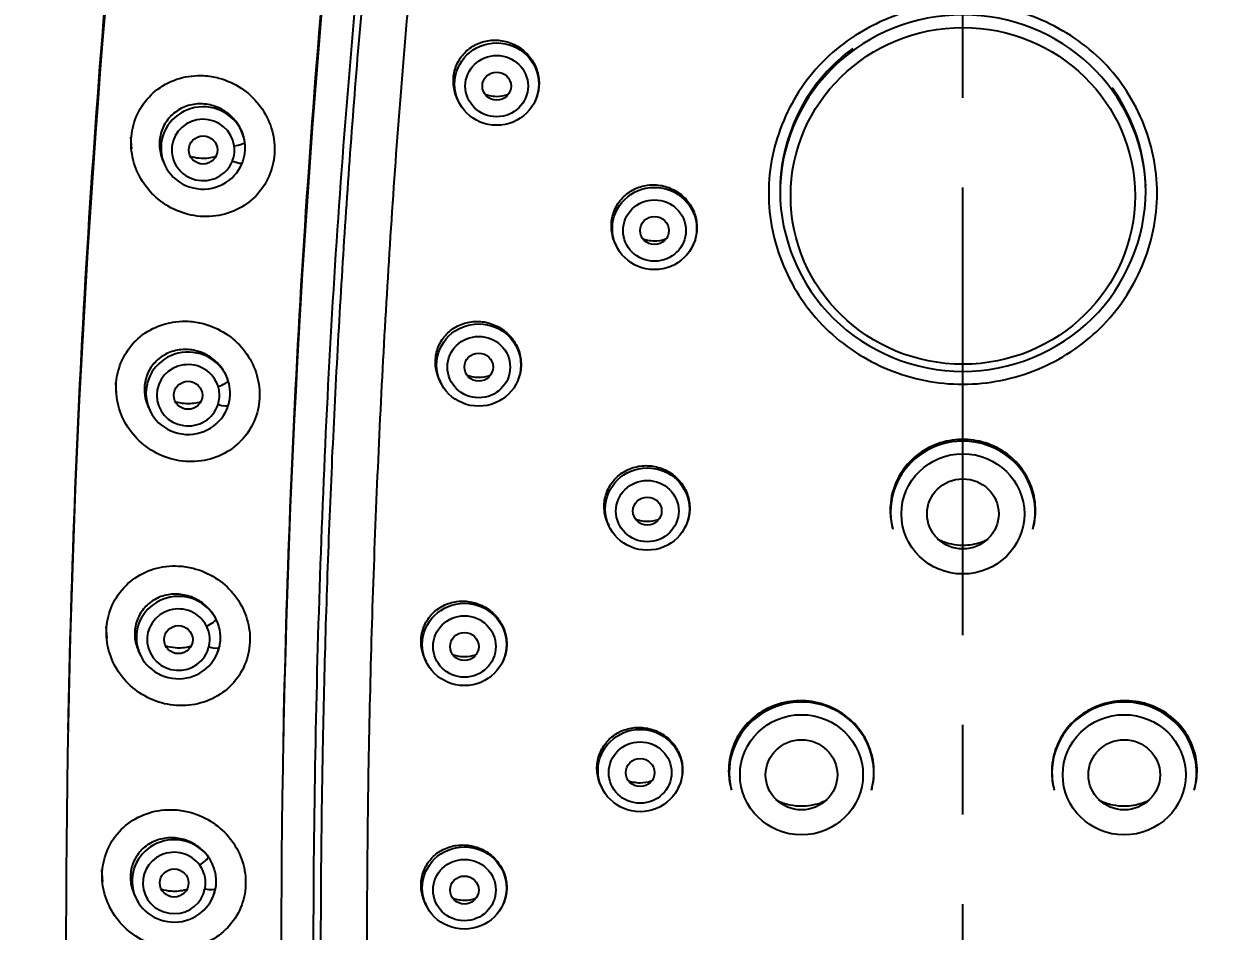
# Model space of a CAD drawing. Extents: x 0 to 1239, y 0 to 509.
# Drawn here: x 111.74 to 145.17, y 253.07 to 278.38 of the extents above; entities that cross this region are included whole.
import ezdxf

# ---------------------------------------------------------------- set-up
doc = ezdxf.new("R2010")
doc.units = 0
doc.header["$LTSCALE"] = 10
doc.header["$MEASUREMENT"] = 0
doc.header["$PDMODE"] = 3
doc.header["$PDSIZE"] = -10
doc.linetypes.add('CENTER', pattern=[2, 1.25, -0.25, 0.25, -0.25])
doc.layers.get('0').update_dxf_attribs({"linetype": 'CONTINUOUS'})
doc.layers.get('DEFPOINTS').update_dxf_attribs({"linetype": 'CONTINUOUS'})
doc.layers.add('1', color=7, linetype='CONTINUOUS')
doc.styles.add('Daelim Dimension', font='')
doc.styles.get('Daelim Dimension').set_extended_font_data('NanumGothic')
doc.dimstyles.new('DEFAULT', dxfattribs={"dimscale": 2, "dimtxt": 2, "dimasz": 2, "dimexe": 0, "dimexo": 2, "dimgap": 1, "dimtad": 1, "dimdec": 1, "dimzin": 9, "dimdsep": 46, "dimtxsty": 'Daelim Dimension', "dimcen": 0.5, "dimclrd": 252, "dimclre": 252, "dimclrt": 3, "dimadec": 1, "dimazin": 0, "dimtfac": 1, "dimtdec": 1, "dimtix": 1, "dimtmove": 0, "dimatfit": 3, "dimfxl": 1, "dimtolj": 1, "dimtzin": 1, "dimlwd": 9, "dimlwe": 9, "dimarcsym": 0})

# ---------------------------------------------------------------- blocks, each defined once
blk = doc.blocks.new('*D3')
at = {"color": 5, "lineweight": 9, "ltscale": 0.5, "transparency": 16777216}
for p, q in [((133.923, 304.255), (91.96, 304.255)), ((91.96, 300.255), (91.96, 61.63)), ((133.923, 57.63), (91.96, 57.63))]:
    blk.add_line(p, q, dxfattribs=at)
at = {"color": 5, "ltscale": 0.5, "transparency": 16777216}
for points in [[(91.294, 300.255), (92.627, 300.255), (91.96, 304.255)], [(91.294, 61.63), (92.627, 61.63), (91.96, 57.63)]]:
    blk.add_solid(points, dxfattribs=at)
at = {"layer": 'DEFPOINTS', "color": 0, "ltscale": 0.5, "transparency": 16777216}
for p in [(137.923, 304.255), (91.96, 57.63), (137.923, 57.63)]:
    blk.add_point(p, dxfattribs=at)
at = {"color": 7, "ltscale": 0.5, "transparency": 16777216, "insert": (86.54, 180.942), "char_height": 6, "attachment_point": 5, "rotation": 90, "style": 'Daelim Dimension'}
blk.add_mtext('\\A1;246.5', dxfattribs=at)
blk = doc.blocks.new('*D4')
at = {"color": 5, "lineweight": 9, "ltscale": 0.5, "transparency": 16777216}
for p, q in [((108.077, 257.762), (108.077, 316.524)), ((112.077, 316.524), (163.912, 316.524)), ((167.912, 257.8), (167.912, 316.524))]:
    blk.add_line(p, q, dxfattribs=at)
at = {"color": 5, "ltscale": 0.5, "transparency": 16777216}
for points in [[(112.077, 317.191), (112.077, 315.857), (108.077, 316.524)], [(163.912, 317.191), (163.912, 315.857), (167.912, 316.524)]]:
    blk.add_solid(points, dxfattribs=at)
at = {"layer": 'DEFPOINTS', "color": 0, "ltscale": 0.5, "transparency": 16777216}
for p in [(167.912, 316.524), (167.912, 253.8), (108.077, 253.762)]:
    blk.add_point(p, dxfattribs=at)
at = {"color": 7, "ltscale": 0.5, "transparency": 16777216, "insert": (137.995, 321.79), "char_height": 6, "attachment_point": 5, "style": 'Daelim Dimension'}
blk.add_mtext('\\A1;60', dxfattribs=at)

msp = doc.modelspace()

# ---------------------------------------------------------------- linework, layer by layer
at = {"color": 1, "linetype": 'CENTER'}
msp.add_line((137.92, 41.324), (137.92, 284.773), dxfattribs=at)
at = {"layer": '1', "color": 7, "linetype": 'Continuous'}
for p, q in [((123.821, 276.295), (123.85, 276.233)), ((125.99, 276.233), (125.996, 276.247)), ((114.705, 275.224), (114.732, 274.904)), ((115.626, 274.532), (115.664, 274.452)), ((128.225, 272.257), (128.25, 272.203)), ((130.39, 272.203), (130.4, 272.224)), ((114.286, 268.382), (114.313, 268.061)), ((123.32, 268.459), (123.35, 268.394)), ((125.49, 268.394), (125.497, 268.409)), ((115.206, 267.689), (115.244, 267.606)), ((117.384, 267.606), (117.385, 267.608)), ((128.024, 264.432), (128.05, 264.376)), ((130.19, 264.376), (130.201, 264.399)), ((135.956, 264.329), (135.967, 264.286)), ((139.873, 264.286), (139.884, 264.329)), ((114.017, 261.566), (114.044, 261.245)), ((114.936, 260.874), (114.975, 260.788)), ((117.115, 260.788), (117.117, 260.791)), ((122.918, 260.665), (122.95, 260.596)), ((125.09, 260.596), (125.098, 260.613)), ((127.823, 257.137), (127.85, 257.078)), ((129.99, 257.078), (130.001, 257.103)), ((131.451, 257.069), (131.467, 257.005)), ((135.373, 257.005), (135.38, 257.034)), ((140.46, 257.035), (140.467, 257.006)), ((144.373, 257.006), (144.389, 257.07)), ((113.898, 254.778), (113.925, 254.456)), ((114.816, 254.086), (114.857, 253.997)), ((116.996, 253.997), (116.999, 254.003)), ((122.917, 253.871), (122.95, 253.8)), ((125.09, 253.8), (125.099, 253.819))]:
    msp.add_line(p, q, dxfattribs=at)
for centre, major_axis, ratio, start_param, end_param in [((137.92, 273.649), (-5.102, 0), 0.978148, 3.182728, 6.24205), ((116.733, 274.924), (-1.174, 0), 0.978148, 3.282114, 9.055416), ((116.733, 274.867), (0.875, 0), 0.978148, 0.140521, 5.913824), ((117.6, 275.049), (0.297, 0.043), 0.205862, 4.682627, 6.166157), ((117.55, 274.621), (-0.279, 0.11), 0.19389, 1.647383, 3.130913), ((116.314, 268.079), (-1.174, 0), 0.978148, 3.439418, 9.125356), ((116.314, 268.022), (0.875, 0), 0.978148, 0.297825, 5.983763), ((117.151, 268.335), (0.286, 0.09), 0.198759, 4.650097, 6.133627), ((117.15, 267.831), (-0.286, 0.09), 0.198661, 1.633412, 3.116942), ((137.92, 264.772), (-2.015, 0), 0.978148, 2.892523, 6.283185), ((137.92, 264.772), (-2.015, 0), 0.978148, 0, 0.24907), ((116.045, 261.261), (-1.174, 0), 0.978148, 3.600812, 9.183695), ((116.045, 261.204), (0.875, 0), 0.978148, 0.45922, 6.042103), ((116.83, 261.645), (0.268, 0.135), 0.186372, 4.618451, 6.101981), ((116.895, 261.062), (-0.291, 0.073), 0.201899, 1.621502, 3.105031), ((133.42, 257.491), (-2.015, 0), 0.978148, 2.892523, 6.283185), ((142.42, 257.491), (-2.015, 0), 0.978148, 2.892523, 6.283185), ((133.42, 257.491), (-2.015, 0), 0.978148, 0, 0.24907), ((142.42, 257.491), (-2.015, 0), 0.978148, 0, 0.24907), ((115.926, 254.47), (-1.174, 0), 0.978148, 3.760675, 9.235527), ((115.926, 254.413), (0.875, 0), 0.978148, 0.619082, 6.093935), ((116.639, 254.972), (0.242, 0.177), 0.169326, 4.589665, 6.073195), ((116.786, 254.314), (-0.294, 0.058), 0.2042, 1.610762, 3.094292)]:
    msp.add_ellipse(centre, major_axis=major_axis, ratio=ratio, start_param=start_param, end_param=end_param, dxfattribs=at)
for centre, major_axis in [((137.92, 273.586), (4.802, 0)), ((124.92, 276.706), (-1.174, 0)), ((124.92, 276.649), (0.875, 0)), ((124.92, 276.649), (0.4, 0)), ((116.733, 274.867), (0.4, 0)), ((129.32, 272.676), (-1.174, 0)), ((129.32, 272.619), (0.875, 0)), ((129.32, 272.619), (0.4, 0)), ((124.42, 268.866), (-1.174, 0)), ((124.42, 268.809), (0.875, 0)), ((124.42, 268.809), (0.4, 0)), ((116.314, 268.022), (0.4, 0)), ((137.92, 264.713), (1.715, 0)), ((129.12, 264.848), (-1.174, 0)), ((129.12, 264.791), (0.875, 0)), ((137.92, 264.713), (1, 0)), ((129.12, 264.791), (0.4, 0)), ((124.02, 261.069), (-1.174, 0)), ((124.02, 261.012), (0.875, 0)), ((116.045, 261.204), (0.4, 0)), ((124.02, 261.012), (0.4, 0)), ((133.42, 257.432), (1.715, 0)), ((142.42, 257.432), (1.715, 0)), ((128.92, 257.551), (-1.174, 0)), ((128.92, 257.494), (0.875, 0)), ((133.42, 257.432), (1, 0)), ((142.42, 257.432), (1, 0)), ((128.92, 257.494), (0.4, 0)), ((124.02, 254.273), (-1.174, 0)), ((115.926, 254.413), (0.4, 0)), ((124.02, 254.216), (0.875, 0)), ((124.02, 254.216), (0.4, 0))]:
    msp.add_ellipse(centre, major_axis=major_axis, ratio=0.978148, dxfattribs=at)
for points in [[(112.973, 258.678), (113.137, 267.609), (113.685, 276.616), (114.62, 285.658)], [(113.573, 232.736), (112.436, 249.981), (112.777, 267.512), (114.62, 285.336)], [(113.573, 232.736), (112.436, 249.981), (112.777, 267.512), (114.62, 285.336)], [(118.972, 258.286), (119.133, 267.06), (119.671, 275.91), (120.589, 284.797)], [(119.561, 232.825), (118.445, 249.748), (118.779, 266.965), (120.589, 284.48)], [(119.561, 232.825), (118.445, 249.748), (118.779, 266.965), (120.589, 284.48)], [(117.385, 267.607), (117.404, 267.65), (117.422, 267.695), (117.436, 267.74)]]:
    msp.add_open_spline(points, degree=3, dxfattribs=at)
for points, knots in [([(120.451, 232.847), (120.323, 235.001), (120.067, 239.307), (119.862, 245.822), (119.774, 253.698), (119.941, 262.966), (120.474, 273.638), (121.142, 280.784), (121.476, 284.358)], [0, 0, 0, 0, 0.127914, 0.255672, 0.383344, 0.588954, 0.794414, 1, 1, 1, 1]), ([(121.671, 284.344), (121.46, 282.172), (121.038, 277.828), (120.577, 271.327), (120.243, 264.842), (120.068, 259.076), (119.986, 252.639), (120.048, 245.702), (120.294, 238.656), (120.551, 234.449), (120.648, 232.869)], [0, 0, 0, 0, 0.124989, 0.249986, 0.37499, 0.499996, 0.584655, 0.749894, 0.906046, 1, 1, 1, 1]), ([(122.949, 284.254), (122.711, 281.783), (122.235, 276.842), (121.746, 269.454), (121.422, 262.095), (121.277, 254.767), (121.311, 247.474), (121.509, 240.214), (121.791, 235.417), (121.932, 233.017)], [0, 0, 0, 0, 0.142898, 0.285629, 0.428285, 0.570956, 0.713736, 0.856719, 1, 1, 1, 1]), ([(137.92, 268.331), (137.212, 268.331), (135.795, 268.614), (133.988, 269.798), (132.794, 271.579), (132.359, 273.665), (132.798, 275.741), (133.988, 277.509), (135.801, 278.665), (137.922, 279.094), (140.042, 278.665), (141.849, 277.51), (143.044, 275.745), (143.482, 273.664), (143.045, 271.576), (141.851, 269.797), (140.045, 268.618), (138.63, 268.332), (137.92, 268.331)], [0, 0, 0, 0, 0.062588, 0.125111, 0.187749, 0.250108, 0.31255, 0.374948, 0.437512, 0.500115, 0.562553, 0.624964, 0.687278, 0.749917, 0.812559, 0.87491, 0.937283, 1, 1, 1, 1]), ([(123.822, 276.295), (123.786, 276.372), (123.759, 276.452), (123.711, 276.662), (123.704, 276.797), (123.735, 277.057), (123.773, 277.185), (123.889, 277.416), (123.968, 277.522), (124.155, 277.701), (124.266, 277.776), (124.505, 277.883), (124.636, 277.917), (124.902, 277.94), (125.04, 277.929), (125.302, 277.864), (125.43, 277.808), (125.659, 277.66), (125.762, 277.566), (125.929, 277.353), (125.995, 277.231), (126.081, 276.978), (126.103, 276.844), (126.099, 276.581), (126.075, 276.449), (126.02, 276.301), (126.009, 276.275), (125.997, 276.249)], [0, 0, 0, 0, 0.053049, 0.053049, 0.137205, 0.137205, 0.220665, 0.220665, 0.30395, 0.30395, 0.387641, 0.387641, 0.472104, 0.472104, 0.557337, 0.557337, 0.643006, 0.643006, 0.728611, 0.728611, 0.813715, 0.813715, 0.89811, 0.89811, 0.981873, 0.981873, 1, 1, 1, 1]), ([(134.851, 277.7), (134.66, 277.561), (133.458, 276.557), (132.274, 273.719), (133.923, 269.781), (136.587, 268.686), (137.92, 268.686)], [0, 0, 0, 0, 0.055938, 0.370338, 0.685079, 1, 1, 1, 1]), ([(116.748, 276.942), (116.52, 276.954), (116.289, 276.928), (115.857, 276.801), (115.651, 276.699), (115.295, 276.433), (115.14, 276.268), (114.903, 275.9), (114.818, 275.693), (114.724, 275.271), (114.713, 275.05), (114.765, 274.62), (114.828, 274.406), (115.016, 274.01), (115.145, 273.824), (115.453, 273.501), (115.637, 273.361), (116.038, 273.147), (116.26, 273.072), (116.711, 272.997), (116.946, 272.999), (117.393, 273.079), (117.612, 273.159), (117.997, 273.386), (118.17, 273.534), (118.447, 273.875), (118.555, 274.071), (118.695, 274.482), (118.73, 274.702), (118.723, 275.135), (118.683, 275.355), (118.534, 275.766), (118.424, 275.964), (118.15, 276.313), (117.98, 276.469), (117.604, 276.718), (117.392, 276.814), (117.035, 276.911), (116.891, 276.934), (116.748, 276.942)], [0, 0, 0, 0, 0.055185, 0.055185, 0.110412, 0.110412, 0.164957, 0.164957, 0.218192, 0.218192, 0.270315, 0.270315, 0.322077, 0.322077, 0.374381, 0.374381, 0.427864, 0.427864, 0.482618, 0.482618, 0.538143, 0.538143, 0.593587, 0.593587, 0.64818, 0.64818, 0.701603, 0.701603, 0.754058, 0.754058, 0.806099, 0.806099, 0.858377, 0.858377, 0.911441, 0.911441, 0.965571, 0.965571, 1, 1, 1, 1]), ([(116.748, 276.942), (116.52, 276.954), (116.289, 276.928), (115.857, 276.801), (115.651, 276.699), (115.295, 276.433), (115.14, 276.268), (114.903, 275.9), (114.818, 275.693), (114.724, 275.271), (114.713, 275.05), (114.765, 274.62), (114.828, 274.406), (115.016, 274.01), (115.145, 273.824), (115.453, 273.501), (115.637, 273.361), (116.038, 273.147), (116.26, 273.072), (116.711, 272.997), (116.946, 272.999), (117.393, 273.079), (117.612, 273.159), (117.997, 273.386), (118.17, 273.534), (118.447, 273.875), (118.555, 274.071), (118.695, 274.482), (118.73, 274.702), (118.723, 275.135), (118.683, 275.355), (118.534, 275.766), (118.424, 275.964), (118.15, 276.313), (117.98, 276.469), (117.604, 276.718), (117.392, 276.814), (117.035, 276.911), (116.891, 276.934), (116.748, 276.942)], [0, 0, 0, 0, 0.055185, 0.055185, 0.110412, 0.110412, 0.164957, 0.164957, 0.218192, 0.218192, 0.270315, 0.270315, 0.322077, 0.322077, 0.374381, 0.374381, 0.427864, 0.427864, 0.482618, 0.482618, 0.538143, 0.538143, 0.593587, 0.593587, 0.64818, 0.64818, 0.701603, 0.701603, 0.754058, 0.754058, 0.806099, 0.806099, 0.858377, 0.858377, 0.911441, 0.911441, 0.965571, 0.965571, 1, 1, 1, 1]), ([(137.92, 268.686), (139.253, 268.686), (141.919, 269.782), (143.448, 273.438), (142.686, 275.766), (142.084, 276.603)], [0, 0, 0, 0, 0.359434, 0.718647, 1, 1, 1, 1]), ([(124.587, 276.425), (124.63, 276.409), (124.675, 276.396), (124.786, 276.372), (124.853, 276.364), (124.92, 276.364)], [0, 0, 0, 0, 0.408786, 0.408786, 1, 1, 1, 1]), ([(124.92, 276.364), (125.025, 276.363), (125.131, 276.381), (125.233, 276.416), (125.236, 276.417), (125.239, 276.418)], [0, 0, 0, 0, 0.969804, 0.969804, 1, 1, 1, 1]), ([(117.896, 275.085), (117.878, 275.215), (117.837, 275.344), (117.718, 275.581), (117.637, 275.691), (117.448, 275.88), (117.335, 275.96), (117.093, 276.082), (116.96, 276.123), (116.69, 276.161), (116.55, 276.157), (116.284, 276.102), (116.155, 276.051), (115.928, 275.911), (115.827, 275.82), (115.667, 275.612), (115.605, 275.493), (115.528, 275.246), (115.511, 275.114), (115.521, 274.856), (115.549, 274.726), (115.605, 274.58), (115.615, 274.556), (115.627, 274.531)], [0, 0, 0, 0, 0.096289, 0.096289, 0.19249, 0.19249, 0.290185, 0.290185, 0.389957, 0.389957, 0.491213, 0.491213, 0.59264, 0.59264, 0.692716, 0.692716, 0.790479, 0.790479, 0.886078, 0.886078, 0.98069, 0.98069, 1, 1, 1, 1]), ([(117.55, 274.558), (117.552, 274.564), (117.554, 274.571), (117.592, 274.672), (117.61, 274.775), (117.608, 274.914), (117.605, 274.951), (117.6, 274.987)], [0, 0, 0, 0, 0.045191, 0.045191, 0.747554, 0.747554, 1, 1, 1, 1]), ([(117.828, 274.51), (117.846, 274.555), (117.861, 274.601), (117.885, 274.696), (117.893, 274.744), (117.91, 274.889), (117.909, 274.988), (117.896, 275.085)], [0, 0, 0, 0, 0.250562, 0.250562, 0.501118, 0.501118, 1, 1, 1, 1]), ([(116.363, 274.698), (116.449, 274.67), (116.538, 274.652), (116.767, 274.631), (116.909, 274.642), (117.057, 274.679), (117.071, 274.683), (117.085, 274.687)], [0, 0, 0, 0, 0.366065, 0.366065, 0.940812, 0.940812, 1, 1, 1, 1]), ([(128.226, 272.256), (128.191, 272.33), (128.165, 272.408), (128.117, 272.615), (128.11, 272.749), (128.14, 273.009), (128.178, 273.137), (128.294, 273.37), (128.373, 273.477), (128.561, 273.658), (128.672, 273.734), (128.912, 273.843), (129.044, 273.878), (129.31, 273.903), (129.447, 273.893), (129.709, 273.829), (129.836, 273.775), (130.063, 273.63), (130.165, 273.538), (130.332, 273.328), (130.397, 273.208), (130.484, 272.958), (130.506, 272.825), (130.504, 272.563), (130.48, 272.431), (130.424, 272.281), (130.413, 272.254), (130.401, 272.227)], [0, 0, 0, 0, 0.051609, 0.051609, 0.13594, 0.13594, 0.21996, 0.21996, 0.303932, 0.303932, 0.388132, 0.388132, 0.472711, 0.472711, 0.557629, 0.557629, 0.642701, 0.642701, 0.727698, 0.727698, 0.812448, 0.812448, 0.896887, 0.896887, 0.981071, 0.981071, 1, 1, 1, 1]), ([(128.987, 272.395), (129.032, 272.378), (129.077, 272.364), (129.188, 272.341), (129.254, 272.334), (129.32, 272.333)], [0, 0, 0, 0, 0.418286, 0.418286, 1, 1, 1, 1]), ([(129.32, 272.333), (129.425, 272.333), (129.53, 272.35), (129.632, 272.386), (129.636, 272.387), (129.64, 272.388)], [0, 0, 0, 0, 0.962706, 0.962706, 1, 1, 1, 1]), ([(116.32, 270.086), (116.091, 270.098), (115.859, 270.07), (115.427, 269.942), (115.221, 269.839), (114.866, 269.572), (114.711, 269.406), (114.477, 269.036), (114.392, 268.829), (114.302, 268.406), (114.294, 268.184), (114.351, 267.756), (114.416, 267.543), (114.609, 267.152), (114.739, 266.968), (115.049, 266.65), (115.234, 266.513), (115.634, 266.304), (115.856, 266.231), (116.305, 266.16), (116.54, 266.163), (116.986, 266.245), (117.204, 266.326), (117.588, 266.554), (117.761, 266.703), (118.036, 267.046), (118.144, 267.243), (118.28, 267.655), (118.312, 267.875), (118.301, 268.307), (118.258, 268.526), (118.105, 268.934), (117.993, 269.13), (117.715, 269.474), (117.545, 269.626), (117.168, 269.871), (116.956, 269.964), (116.602, 270.057), (116.46, 270.079), (116.32, 270.086)], [0, 0, 0, 0, 0.05543, 0.05543, 0.110891, 0.110891, 0.165802, 0.165802, 0.219409, 0.219409, 0.271736, 0.271736, 0.323451, 0.323451, 0.375488, 0.375488, 0.428598, 0.428598, 0.48303, 0.48303, 0.53843, 0.53843, 0.594007, 0.594007, 0.64893, 0.64893, 0.70272, 0.70272, 0.75542, 0.75542, 0.807487, 0.807487, 0.859574, 0.859574, 0.912306, 0.912306, 0.966093, 0.966093, 1, 1, 1, 1]), ([(116.32, 270.086), (116.091, 270.098), (115.859, 270.07), (115.427, 269.942), (115.221, 269.839), (114.866, 269.572), (114.711, 269.406), (114.477, 269.036), (114.392, 268.829), (114.302, 268.406), (114.294, 268.184), (114.351, 267.756), (114.416, 267.543), (114.609, 267.152), (114.739, 266.968), (115.049, 266.65), (115.234, 266.513), (115.634, 266.304), (115.856, 266.231), (116.305, 266.16), (116.54, 266.163), (116.986, 266.245), (117.204, 266.326), (117.588, 266.554), (117.761, 266.703), (118.036, 267.046), (118.144, 267.243), (118.28, 267.655), (118.312, 267.875), (118.301, 268.307), (118.258, 268.526), (118.105, 268.934), (117.993, 269.13), (117.715, 269.474), (117.545, 269.626), (117.168, 269.871), (116.956, 269.964), (116.602, 270.057), (116.46, 270.079), (116.32, 270.086)], [0, 0, 0, 0, 0.05543, 0.05543, 0.110891, 0.110891, 0.165802, 0.165802, 0.219409, 0.219409, 0.271736, 0.271736, 0.323451, 0.323451, 0.375488, 0.375488, 0.428598, 0.428598, 0.48303, 0.48303, 0.53843, 0.53843, 0.594007, 0.594007, 0.64893, 0.64893, 0.70272, 0.70272, 0.75542, 0.75542, 0.807487, 0.807487, 0.859574, 0.859574, 0.912306, 0.912306, 0.966093, 0.966093, 1, 1, 1, 1]), ([(123.32, 268.459), (123.285, 268.534), (123.259, 268.612), (123.211, 268.819), (123.204, 268.953), (123.234, 269.21), (123.271, 269.337), (123.385, 269.567), (123.464, 269.673), (123.65, 269.852), (123.761, 269.926), (124, 270.034), (124.132, 270.068), (124.399, 270.092), (124.537, 270.081), (124.8, 270.015), (124.929, 269.96), (125.157, 269.813), (125.261, 269.719), (125.427, 269.507), (125.493, 269.387), (125.58, 269.137), (125.602, 269.003), (125.599, 268.743), (125.576, 268.612), (125.521, 268.464), (125.51, 268.437), (125.498, 268.411)], [0, 0, 0, 0, 0.05197, 0.05197, 0.135789, 0.135789, 0.219141, 0.219141, 0.302633, 0.302633, 0.386792, 0.386792, 0.471819, 0.471819, 0.557508, 0.557508, 0.643368, 0.643368, 0.728862, 0.728862, 0.813652, 0.813652, 0.897713, 0.897713, 0.981304, 0.981304, 1, 1, 1, 1]), ([(117.436, 268.415), (117.398, 268.542), (117.338, 268.664), (117.183, 268.88), (117.086, 268.977), (116.87, 269.135), (116.747, 269.198), (116.489, 269.281), (116.351, 269.302), (116.08, 269.298), (115.943, 269.272), (115.691, 269.177), (115.573, 269.107), (115.373, 268.933), (115.289, 268.827), (115.166, 268.597), (115.124, 268.47), (115.089, 268.215), (115.093, 268.082), (115.137, 267.865), (115.166, 267.775), (115.205, 267.69)], [0, 0, 0, 0, 0.101131, 0.101131, 0.202161, 0.202161, 0.30488, 0.30488, 0.40983, 0.40983, 0.516238, 0.516238, 0.622582, 0.622582, 0.727224, 0.727224, 0.829286, 0.829286, 0.929151, 0.929151, 1, 1, 1, 1]), ([(124.086, 268.587), (124.131, 268.57), (124.176, 268.557), (124.287, 268.533), (124.354, 268.526), (124.42, 268.525)], [0, 0, 0, 0, 0.415202, 0.415202, 1, 1, 1, 1]), ([(124.42, 268.525), (124.526, 268.525), (124.632, 268.542), (124.734, 268.577), (124.736, 268.578), (124.739, 268.579)], [0, 0, 0, 0, 0.972172, 0.972172, 1, 1, 1, 1]), ([(117.15, 267.769), (117.156, 267.788), (117.162, 267.807), (117.19, 267.925), (117.196, 268.029), (117.176, 268.178), (117.165, 268.226), (117.151, 268.273)], [0, 0, 0, 0, 0.114781, 0.114781, 0.713557, 0.713557, 1, 1, 1, 1]), ([(117.436, 267.74), (117.455, 267.799), (117.468, 267.861), (117.485, 267.986), (117.488, 268.05), (117.483, 268.214), (117.466, 268.317), (117.436, 268.415)], [0, 0, 0, 0, 0.276908, 0.276908, 0.553772, 0.553772, 1, 1, 1, 1]), ([(115.944, 267.853), (116.033, 267.825), (116.124, 267.807), (116.354, 267.786), (116.497, 267.798), (116.642, 267.836), (116.653, 267.839), (116.665, 267.842)], [0, 0, 0, 0, 0.375513, 0.375513, 0.949886, 0.949886, 1, 1, 1, 1]), ([(139.884, 264.329), (139.889, 264.347), (139.893, 264.365), (139.947, 264.599), (139.959, 264.826), (139.906, 265.265), (139.841, 265.484), (139.642, 265.881), (139.506, 266.065), (139.184, 266.376), (138.993, 266.506), (138.583, 266.695), (138.359, 266.757), (137.908, 266.803), (137.675, 266.789), (137.233, 266.687), (137.018, 266.599), (136.636, 266.361), (136.464, 266.208), (136.184, 265.86), (136.073, 265.66), (135.928, 265.241), (135.891, 265.016), (135.895, 264.64), (135.916, 264.483), (135.956, 264.332)], [0, 0, 0, 0, 0.007659, 0.007659, 0.100351, 0.100351, 0.193031, 0.193031, 0.285733, 0.285733, 0.378468, 0.378468, 0.471224, 0.471224, 0.563983, 0.563983, 0.65674, 0.65674, 0.749499, 0.749499, 0.84225, 0.84225, 0.934976, 0.934976, 1, 1, 1, 1]), ([(128.024, 264.432), (127.991, 264.504), (127.965, 264.58), (127.917, 264.783), (127.909, 264.917), (127.939, 265.174), (127.977, 265.302), (128.091, 265.533), (128.17, 265.641), (128.358, 265.821), (128.469, 265.897), (128.71, 266.006), (128.842, 266.041), (129.108, 266.066), (129.246, 266.056), (129.508, 265.993), (129.635, 265.939), (129.862, 265.795), (129.965, 265.703), (130.131, 265.495), (130.196, 265.376), (130.283, 265.129), (130.305, 264.996), (130.304, 264.736), (130.28, 264.605), (130.225, 264.456), (130.214, 264.428), (130.202, 264.401)], [0, 0, 0, 0, 0.050626, 0.050626, 0.134792, 0.134792, 0.218822, 0.218822, 0.303016, 0.303016, 0.387588, 0.387588, 0.472558, 0.472558, 0.557752, 0.557752, 0.64291, 0.64291, 0.727811, 0.727811, 0.812371, 0.812371, 0.896649, 0.896649, 0.9808, 0.9808, 1, 1, 1, 1]), ([(128.787, 264.568), (128.832, 264.551), (128.878, 264.538), (128.989, 264.514), (129.055, 264.507), (129.12, 264.507)], [0, 0, 0, 0, 0.423185, 0.423185, 1, 1, 1, 1]), ([(129.12, 264.507), (129.225, 264.507), (129.331, 264.524), (129.432, 264.559), (129.436, 264.56), (129.44, 264.562)], [0, 0, 0, 0, 0.963146, 0.963146, 1, 1, 1, 1]), ([(137.215, 264.009), (137.336, 263.948), (137.467, 263.902), (137.705, 263.852), (137.813, 263.841), (137.92, 263.841)], [0, 0, 0, 0, 0.561582, 0.561582, 1, 1, 1, 1]), ([(137.92, 263.841), (138.091, 263.841), (138.265, 263.87), (138.494, 263.948), (138.561, 263.977), (138.625, 264.009)], [0, 0, 0, 0, 0.704188, 0.704188, 1, 1, 1, 1]), ([(116.041, 263.258), (115.811, 263.269), (115.579, 263.24), (115.147, 263.11), (114.942, 263.007), (114.588, 262.739), (114.433, 262.571), (114.201, 262.2), (114.118, 261.992), (114.032, 261.568), (114.026, 261.346), (114.087, 260.919), (114.155, 260.708), (114.352, 260.32), (114.484, 260.139), (114.797, 259.827), (114.982, 259.693), (115.382, 259.489), (115.603, 259.418), (116.051, 259.351), (116.284, 259.355), (116.729, 259.439), (116.946, 259.521), (117.33, 259.75), (117.502, 259.9), (117.775, 260.244), (117.882, 260.442), (118.015, 260.855), (118.045, 261.075), (118.029, 261.507), (117.983, 261.725), (117.825, 262.131), (117.711, 262.324), (117.43, 262.663), (117.259, 262.812), (116.882, 263.051), (116.67, 263.142), (116.318, 263.231), (116.179, 263.251), (116.041, 263.258)], [0, 0, 0, 0, 0.055627, 0.055627, 0.111275, 0.111275, 0.166529, 0.166529, 0.220527, 0.220527, 0.273105, 0.273105, 0.324826, 0.324826, 0.376634, 0.376634, 0.429382, 0.429382, 0.483468, 0.483468, 0.538691, 0.538691, 0.594346, 0.594346, 0.649566, 0.649566, 0.703731, 0.703731, 0.756715, 0.756715, 0.808862, 0.808862, 0.860802, 0.860802, 0.91322, 0.91322, 0.966651, 0.966651, 1, 1, 1, 1]), ([(116.041, 263.258), (115.811, 263.269), (115.579, 263.24), (115.147, 263.11), (114.942, 263.007), (114.588, 262.739), (114.433, 262.571), (114.201, 262.2), (114.118, 261.992), (114.032, 261.568), (114.026, 261.346), (114.087, 260.919), (114.155, 260.708), (114.352, 260.32), (114.484, 260.139), (114.797, 259.827), (114.982, 259.693), (115.382, 259.489), (115.603, 259.418), (116.051, 259.351), (116.284, 259.355), (116.729, 259.439), (116.946, 259.521), (117.33, 259.75), (117.502, 259.9), (117.775, 260.244), (117.882, 260.442), (118.015, 260.855), (118.045, 261.075), (118.029, 261.507), (117.983, 261.725), (117.825, 262.131), (117.711, 262.324), (117.43, 262.663), (117.259, 262.812), (116.882, 263.051), (116.67, 263.142), (116.318, 263.231), (116.179, 263.251), (116.041, 263.258)], [0, 0, 0, 0, 0.055627, 0.055627, 0.111275, 0.111275, 0.166529, 0.166529, 0.220527, 0.220527, 0.273105, 0.273105, 0.324826, 0.324826, 0.376634, 0.376634, 0.429382, 0.429382, 0.483468, 0.483468, 0.538691, 0.538691, 0.594346, 0.594346, 0.649566, 0.649566, 0.703731, 0.703731, 0.756715, 0.756715, 0.808862, 0.808862, 0.860802, 0.860802, 0.91322, 0.91322, 0.966651, 0.966651, 1, 1, 1, 1]), ([(117.098, 261.77), (117.039, 261.889), (116.96, 262), (116.772, 262.19), (116.662, 262.271), (116.424, 262.394), (116.293, 262.437), (116.026, 262.48), (115.887, 262.479), (115.621, 262.432), (115.491, 262.385), (115.26, 262.251), (115.156, 262.163), (114.989, 261.959), (114.924, 261.841), (114.842, 261.595), (114.823, 261.463), (114.83, 261.205), (114.856, 261.075), (114.912, 260.928), (114.923, 260.901), (114.935, 260.876)], [0, 0, 0, 0, 0.106594, 0.106594, 0.213073, 0.213073, 0.321487, 0.321487, 0.432296, 0.432296, 0.544477, 0.544477, 0.656249, 0.656249, 0.76588, 0.76588, 0.872648, 0.872648, 0.977246, 0.977246, 1, 1, 1, 1]), ([(122.919, 260.665), (122.885, 260.738), (122.859, 260.813), (122.811, 261.017), (122.803, 261.149), (122.832, 261.404), (122.869, 261.53), (122.982, 261.759), (123.059, 261.865), (123.245, 262.044), (123.356, 262.119), (123.596, 262.227), (123.728, 262.262), (123.996, 262.285), (124.135, 262.275), (124.399, 262.21), (124.527, 262.154), (124.756, 262.008), (124.859, 261.915), (125.026, 261.705), (125.092, 261.586), (125.178, 261.338), (125.201, 261.206), (125.2, 260.948), (125.177, 260.818), (125.122, 260.67), (125.111, 260.642), (125.099, 260.615)], [0, 0, 0, 0, 0.050667, 0.050667, 0.134194, 0.134194, 0.217527, 0.217527, 0.301318, 0.301318, 0.386001, 0.386001, 0.471587, 0.471587, 0.557662, 0.557662, 0.643603, 0.643603, 0.728885, 0.728885, 0.813314, 0.813314, 0.897064, 0.897064, 0.980561, 0.980561, 1, 1, 1, 1]), ([(116.895, 260.999), (116.904, 261.034), (116.91, 261.07), (116.927, 261.206), (116.92, 261.31), (116.88, 261.468), (116.858, 261.527), (116.83, 261.583)], [0, 0, 0, 0, 0.179687, 0.179687, 0.688636, 0.688636, 1, 1, 1, 1]), ([(117.185, 260.986), (117.216, 261.108), (117.224, 261.238), (117.206, 261.433), (117.193, 261.501), (117.155, 261.637), (117.129, 261.705), (117.098, 261.77)], [0, 0, 0, 0, 0.47966, 0.47966, 0.735435, 0.735435, 1, 1, 1, 1]), ([(115.675, 261.036), (115.767, 261.007), (115.861, 260.989), (116.094, 260.97), (116.235, 260.982), (116.377, 261.02), (116.386, 261.022), (116.395, 261.025)], [0, 0, 0, 0, 0.386636, 0.386636, 0.960602, 0.960602, 1, 1, 1, 1]), ([(117.116, 260.789), (117.116, 260.79), (117.116, 260.79), (117.145, 260.853), (117.169, 260.919), (117.185, 260.986)], [0, 0, 0, 0, 0.004565, 0.004565, 1, 1, 1, 1]), ([(123.686, 260.79), (123.731, 260.773), (123.777, 260.76), (123.889, 260.736), (123.955, 260.729), (124.02, 260.729)], [0, 0, 0, 0, 0.422375, 0.422375, 1, 1, 1, 1]), ([(124.02, 260.729), (124.126, 260.728), (124.233, 260.746), (124.334, 260.781), (124.337, 260.782), (124.34, 260.783)], [0, 0, 0, 0, 0.973937, 0.973937, 1, 1, 1, 1]), ([(135.38, 257.034), (135.385, 257.053), (135.39, 257.073), (135.443, 257.307), (135.454, 257.533), (135.4, 257.971), (135.333, 258.188), (135.132, 258.584), (134.996, 258.768), (134.672, 259.079), (134.481, 259.209), (134.071, 259.399), (133.846, 259.461), (133.396, 259.51), (133.164, 259.497), (132.723, 259.399), (132.508, 259.313), (132.127, 259.078), (131.954, 258.927), (131.676, 258.582), (131.565, 258.383), (131.421, 257.967), (131.385, 257.743), (131.391, 257.371), (131.412, 257.219), (131.45, 257.072)], [0, 0, 0, 0, 0.008294, 0.008294, 0.101153, 0.101153, 0.193911, 0.193911, 0.286567, 0.286567, 0.379151, 0.379151, 0.471735, 0.471735, 0.564428, 0.564428, 0.657313, 0.657313, 0.750375, 0.750375, 0.843481, 0.843481, 0.936451, 0.936451, 1, 1, 1, 1]), ([(144.389, 257.07), (144.393, 257.085), (144.397, 257.101), (144.451, 257.331), (144.464, 257.557), (144.413, 257.992), (144.349, 258.209), (144.152, 258.602), (144.017, 258.785), (143.696, 259.092), (143.505, 259.221), (143.096, 259.407), (142.871, 259.467), (142.419, 259.51), (142.185, 259.494), (141.743, 259.39), (141.528, 259.301), (141.145, 259.061), (140.972, 258.908), (140.692, 258.56), (140.581, 258.361), (140.434, 257.944), (140.397, 257.721), (140.4, 257.345), (140.42, 257.188), (140.459, 257.037)], [0, 0, 0, 0, 0.006721, 0.006721, 0.099217, 0.099217, 0.1918, 0.1918, 0.284601, 0.284601, 0.377627, 0.377627, 0.470743, 0.470743, 0.56377, 0.56377, 0.656599, 0.656599, 0.74925, 0.74925, 0.841823, 0.841823, 0.934419, 0.934419, 1, 1, 1, 1]), ([(127.823, 257.137), (127.791, 257.207), (127.765, 257.281), (127.717, 257.482), (127.709, 257.614), (127.738, 257.87), (127.775, 257.997), (127.889, 258.227), (127.967, 258.335), (128.155, 258.515), (128.266, 258.591), (128.507, 258.7), (128.64, 258.735), (128.906, 258.76), (129.044, 258.75), (129.306, 258.687), (129.434, 258.634), (129.661, 258.491), (129.763, 258.4), (129.929, 258.193), (129.995, 258.076), (130.082, 257.83), (130.105, 257.698), (130.104, 257.44), (130.081, 257.31), (130.027, 257.161), (130.015, 257.133), (130.002, 257.106)], [0, 0, 0, 0, 0.049537, 0.049537, 0.133588, 0.133588, 0.217699, 0.217699, 0.302169, 0.302169, 0.387126, 0.387126, 0.472449, 0.472449, 0.557842, 0.557842, 0.642994, 0.642994, 0.727735, 0.727735, 0.81209, 0.81209, 0.896241, 0.896241, 0.980425, 0.980425, 1, 1, 1, 1]), ([(128.586, 257.271), (128.632, 257.254), (128.679, 257.241), (128.79, 257.218), (128.855, 257.211), (128.92, 257.21)], [0, 0, 0, 0, 0.428175, 0.428175, 1, 1, 1, 1]), ([(128.92, 257.21), (129.025, 257.21), (129.131, 257.228), (129.233, 257.262), (129.237, 257.264), (129.24, 257.265)], [0, 0, 0, 0, 0.963256, 0.963256, 1, 1, 1, 1]), ([(115.912, 256.457), (115.682, 256.467), (115.449, 256.438), (115.018, 256.306), (114.813, 256.202), (114.46, 255.933), (114.307, 255.765), (114.076, 255.393), (113.994, 255.184), (113.911, 254.759), (113.907, 254.537), (113.974, 254.11), (114.044, 253.9), (114.246, 253.516), (114.38, 253.337), (114.695, 253.03), (114.88, 252.899), (115.28, 252.701), (115.5, 252.633), (115.947, 252.569), (116.179, 252.575), (116.622, 252.66), (116.838, 252.743), (117.22, 252.973), (117.392, 253.124), (117.664, 253.469), (117.769, 253.668), (117.899, 254.082), (117.928, 254.303), (117.907, 254.735), (117.859, 254.952), (117.696, 255.354), (117.58, 255.545), (117.295, 255.879), (117.123, 256.026), (116.746, 256.259), (116.534, 256.347), (116.185, 256.432), (116.048, 256.451), (115.912, 256.457)], [0, 0, 0, 0, 0.055774, 0.055774, 0.111556, 0.111556, 0.167126, 0.167126, 0.221531, 0.221531, 0.274407, 0.274407, 0.326188, 0.326188, 0.377807, 0.377807, 0.430203, 0.430203, 0.483924, 0.483924, 0.538922, 0.538922, 0.594598, 0.594598, 0.650079, 0.650079, 0.704623, 0.704623, 0.75793, 0.75793, 0.810209, 0.810209, 0.862046, 0.862046, 0.914174, 0.914174, 0.967239, 0.967239, 1, 1, 1, 1]), ([(115.912, 256.457), (115.682, 256.467), (115.449, 256.438), (115.018, 256.306), (114.813, 256.202), (114.46, 255.933), (114.307, 255.765), (114.076, 255.393), (113.994, 255.184), (113.911, 254.759), (113.907, 254.537), (113.974, 254.11), (114.044, 253.9), (114.246, 253.516), (114.38, 253.337), (114.695, 253.03), (114.88, 252.899), (115.28, 252.701), (115.5, 252.633), (115.947, 252.569), (116.179, 252.575), (116.622, 252.66), (116.838, 252.743), (117.22, 252.973), (117.392, 253.124), (117.664, 253.469), (117.769, 253.668), (117.899, 254.082), (117.928, 254.303), (117.907, 254.735), (117.859, 254.952), (117.696, 255.354), (117.58, 255.545), (117.295, 255.879), (117.123, 256.026), (116.746, 256.259), (116.534, 256.347), (116.185, 256.432), (116.048, 256.451), (115.912, 256.457)], [0, 0, 0, 0, 0.055774, 0.055774, 0.111556, 0.111556, 0.167126, 0.167126, 0.221531, 0.221531, 0.274407, 0.274407, 0.326188, 0.326188, 0.377807, 0.377807, 0.430203, 0.430203, 0.483924, 0.483924, 0.538922, 0.538922, 0.594598, 0.594598, 0.650079, 0.650079, 0.704623, 0.704623, 0.75793, 0.75793, 0.810209, 0.810209, 0.862046, 0.862046, 0.914174, 0.914174, 0.967239, 0.967239, 1, 1, 1, 1]), ([(132.714, 256.73), (132.836, 256.669), (132.967, 256.623), (133.206, 256.573), (133.313, 256.562), (133.42, 256.562)], [0, 0, 0, 0, 0.562135, 0.562135, 1, 1, 1, 1]), ([(133.42, 256.562), (133.592, 256.562), (133.765, 256.59), (133.995, 256.668), (134.062, 256.697), (134.126, 256.729)], [0, 0, 0, 0, 0.703048, 0.703048, 1, 1, 1, 1]), ([(141.715, 256.729), (141.836, 256.668), (141.966, 256.623), (142.204, 256.573), (142.312, 256.562), (142.42, 256.562)], [0, 0, 0, 0, 0.56045, 0.56045, 1, 1, 1, 1]), ([(142.42, 256.562), (142.591, 256.563), (142.765, 256.592), (142.996, 256.671), (143.063, 256.699), (143.128, 256.732)], [0, 0, 0, 0, 0.702744, 0.702744, 1, 1, 1, 1]), ([(116.883, 255.136), (116.806, 255.246), (116.71, 255.344), (116.495, 255.504), (116.373, 255.567), (116.119, 255.652), (115.983, 255.675), (115.714, 255.676), (115.577, 255.653), (115.324, 255.565), (115.204, 255.498), (115, 255.329), (114.913, 255.225), (114.784, 254.997), (114.74, 254.871), (114.701, 254.615), (114.703, 254.483), (114.746, 254.264), (114.776, 254.173), (114.815, 254.087)], [0, 0, 0, 0, 0.112632, 0.112632, 0.225131, 0.225131, 0.339856, 0.339856, 0.457135, 0.457135, 0.575628, 0.575628, 0.69327, 0.69327, 0.808268, 0.808268, 0.920132, 0.920132, 1, 1, 1, 1]), ([(122.918, 253.871), (122.885, 253.941), (122.859, 254.015), (122.812, 254.215), (122.803, 254.346), (122.831, 254.6), (122.867, 254.725), (122.979, 254.953), (123.056, 255.059), (123.242, 255.239), (123.353, 255.314), (123.593, 255.422), (123.726, 255.457), (123.994, 255.481), (124.133, 255.471), (124.397, 255.406), (124.526, 255.351), (124.755, 255.206), (124.858, 255.114), (125.024, 254.906), (125.09, 254.788), (125.178, 254.542), (125.2, 254.412), (125.2, 254.155), (125.178, 254.026), (125.124, 253.878), (125.112, 253.849), (125.1, 253.821)], [0, 0, 0, 0, 0.049296, 0.049296, 0.132649, 0.132649, 0.216087, 0.216087, 0.300246, 0.300246, 0.385432, 0.385432, 0.471466, 0.471466, 0.557765, 0.557765, 0.643636, 0.643636, 0.728628, 0.728628, 0.812715, 0.812715, 0.896253, 0.896253, 0.979777, 0.979777, 1, 1, 1, 1]), ([(117.079, 254.254), (117.103, 254.376), (117.104, 254.505), (117.066, 254.756), (117.026, 254.881), (116.942, 255.044), (116.914, 255.092), (116.883, 255.136)], [0, 0, 0, 0, 0.412603, 0.412603, 0.827206, 0.827206, 1, 1, 1, 1]), ([(116.786, 254.252), (116.796, 254.305), (116.802, 254.36), (116.802, 254.514), (116.784, 254.616), (116.721, 254.781), (116.684, 254.848), (116.639, 254.91)], [0, 0, 0, 0, 0.23427, 0.23427, 0.672783, 0.672783, 1, 1, 1, 1]), ([(115.557, 254.246), (115.651, 254.217), (115.748, 254.198), (115.984, 254.181), (116.125, 254.194), (116.263, 254.232), (116.27, 254.233), (116.276, 254.235)], [0, 0, 0, 0, 0.399264, 0.399264, 0.972729, 0.972729, 1, 1, 1, 1]), ([(116.998, 254.001), (117.024, 254.057), (117.045, 254.115), (117.068, 254.2), (117.074, 254.227), (117.079, 254.254)], [0, 0, 0, 0, 0.69424, 0.69424, 1, 1, 1, 1]), ([(123.685, 253.995), (123.731, 253.978), (123.779, 253.964), (123.89, 253.941), (123.956, 253.934), (124.02, 253.934)], [0, 0, 0, 0, 0.429263, 0.429263, 1, 1, 1, 1]), ([(124.02, 253.934), (124.126, 253.933), (124.233, 253.951), (124.335, 253.985), (124.337, 253.986), (124.34, 253.987)], [0, 0, 0, 0, 0.974499, 0.974499, 1, 1, 1, 1])]:
    msp.add_open_spline(points, degree=3, knots=knots, dxfattribs=at)

# ---------------------------------------------------------------- dimensions: what is measured, and where the dimension line sits
at = {"color": 5, "ltscale": 0.5}
dim = msp.add_linear_dim(base=(167.912, 316.524), p1=(108.077, 253.762), p2=(167.912, 253.8), text='60', dimstyle='DEFAULT', override={"dimtxt": 3, "dimclrd": 5, "dimclre": 5, "dimclrt": 7}, dxfattribs=at)
dim.commit()
dim.dimension.update_dxf_attribs({"geometry": '*D4', "text_midpoint": (137.995, 316.524), "dimtype": 160})
dim = msp.add_linear_dim(base=(91.96, 57.63), p1=(137.923, 304.255), p2=(137.923, 57.63), angle=90, text='246.5', dimstyle='DEFAULT', override={"dimtxt": 3, "dimclrd": 5, "dimclre": 5, "dimclrt": 7}, dxfattribs=at)
dim.commit()
dim.dimension.update_dxf_attribs({"geometry": '*D3', "text_midpoint": (86.54, 180.942)})

doc.saveas('drawing.dxf')
